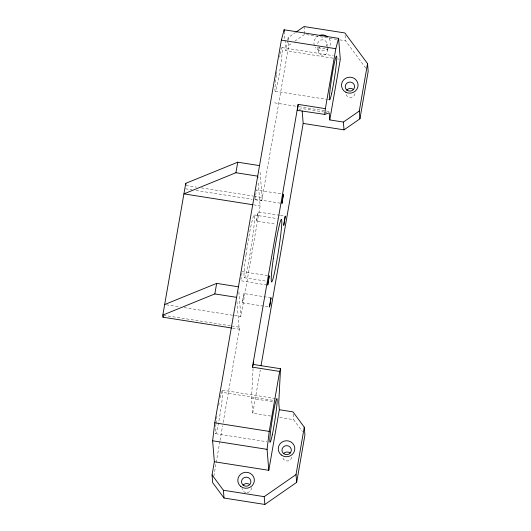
<?xml version="1.0" encoding="UTF-8"?>
<svg xmlns="http://www.w3.org/2000/svg" width="531" height="531" viewBox="0 0 531 531"><rect width="100%" height="100%" fill="white"/><g stroke="black" fill="none" stroke-linecap="round" stroke-linejoin="round"><path stroke-width="0.4" stroke-dasharray="2.65 1.99" d="M270.737 416.045L252.776 413.211L251.541 398.363L253.081 368.58M256.247 190.954L256.188 189.925L283.415 194.207M242.01 272.934L240.981 279.492M255.258 199.782L261.75 200.804L262.148 197.466L259.931 170.517M256.028 192.906L255.67 195.295M332.997 58.171L285.864 50.75L287.616 40.681M287.749 39.905L288.154 37.582L295.442 32.524M234.397 315.514L240.888 316.529L260.137 205.882L258.172 181.934M213.834 476.194L219.914 441.201M220.053 440.385L222.602 425.736M223.166 422.484L239.713 327.262L231.516 325.974M261.75 200.804L288.791 45.367L288.406 40.695M252.776 413.211L260.296 369.948M255.464 196.457L254.92 198.879M232.638 328.158L239.196 329.187L239.713 327.262M279.645 215.241L257.927 211.995L256.573 221.115L275.788 224.142M256.573 221.115L258.026 211.842M266.98 285.008L240.662 280.693M271.036 297.798L243.815 293.51L243.57 294.134L242.362 302.789L268.786 306.945M242.362 302.789L243.815 293.51M288.791 45.367L292.103 43.064M294.758 41.226L304.694 34.336L339.004 39.732M299.019 109.605L301.96 108.556L323.578 111.961M339.82 39.865L345.535 40.761L365.713 68.061M282.041 47.611L333.242 55.669M337.875 58.941L339.495 59.193M275.197 91.259L327.209 99.443M328.025 99.569L329.651 99.828M274.62 102.855L298.19 106.565M298.999 106.691L329.067 111.424M324.381 112.087L326.784 112.466M185.916 185.465L196.463 187.124M201.329 187.894L253.227 196.058M254.037 196.185L262.148 197.466M254.8 199.158L281.224 203.313M185.518 188.81L192.003 189.832M196.058 190.47L252.019 199.278M253.652 204.86L260.137 205.882M280.441 215.367L285.247 216.124M254.21 214.975L277.428 218.633M242.01 271.573L269.237 275.861M244.373 277.72L265.991 281.125M166.283 304.787L180.069 306.958M184.118 307.595L233.587 315.381M163.515 315.268L230.7 325.842M222.343 390.166L275.981 398.602M224.195 392.661L273.77 400.467M251.541 398.363L273.16 401.768M279.718 417.459L293.597 419.649L302.458 431.637M215.719 433.701L266.92 441.759M345.084 35.312L345.535 40.761M326.97 43.894L327.302 47.876M327.368 48.673L327.494 50.266M317.823 47.193L318.149 51.175M304.057 26.55L304.694 34.336M288.154 37.582L288.346 39.918M284.271 31.395L284.935 39.46M285.001 40.27L285.864 50.75M293.152 414.2L293.597 419.649M238.85 291.765L240.888 316.529M236.939 301.429L239.196 329.187M221.082 393.849A22.09 1.381 -81.1 0 1 222.111 399.71A22.09 1.381 -81.1 0 1 216.98 430.01A22.09 1.381 -81.1 0 1 215.958 424.156M216.031 423.472A22.09 1.381 -81.1 0 1 217.272 414.286M218.712 405.418A22.09 1.381 -81.1 0 1 219.13 403.122M220.212 397.633A22.09 1.381 -81.1 0 1 220.75 395.23M280.049 53.996A22.09 1.381 -81.1 0 1 281.729 56.93A22.09 1.381 -81.1 0 1 276.113 89.221A22.09 1.381 -81.1 0 1 276.385 75.07M276.498 74.28A22.09 1.381 -81.1 0 1 276.97 71.048M279.439 56.91A22.09 1.381 -81.1 0 1 279.751 55.39M355.066 93.688A4.693 4.533 -4.7 0 1 345.767 93.416M327.222 49.111A4.693 4.533 -4.7 0 1 324.839 54.806A4.693 4.533 -4.7 0 1 318.779 53.04A4.693 4.533 -4.7 0 1 320.1 47.04M251.402 487.611A4.693 4.533 -4.7 0 1 247.174 492.576M245.953 492.542A4.693 4.533 -4.7 0 1 242.056 488.52M291.811 457.264A4.693 4.533 -4.7 0 1 282.505 456.992M317.671 43.622A4.693 4.533 -4.7 0 1 323.678 40.004A4.693 4.533 -4.7 0 1 326.572 46.217M325.025 48.036A4.693 4.533 -4.7 0 1 318.474 47.007M329.127 38.531A8.284 8.005 -4.7 0 1 329.565 46.522M328.344 48.255A8.284 8.005 -4.7 0 1 315.241 47.339M314.312 45.46A8.284 8.005 -4.7 0 1 317.664 36.247M246.079 254.449L245.09 262.015A31.754 1.991 -81.1 0 0 246.039 273.525A31.754 1.991 -81.1 0 0 253.493 230.673A31.754 1.991 -81.1 0 0 252.544 219.164L251.349 224.148A31.754 1.991 -81.1 0 0 246.079 254.449"/><path stroke-width="0.8" d="M253.294 364.445L280.521 368.726L279.658 371.435L252.437 367.153L253.294 364.445L253.46 361.253M280.521 368.726L278.762 402.651L279.346 409.726L268.799 470.32L214.351 461.751L212.626 440.783L214.776 422.835L281.364 40.13L284.138 29.782L338.586 38.351L340.311 59.326L329.771 119.92L343.378 122.064L359.288 111.032L367.538 63.607L344.898 32.975L304.057 26.55L296.106 32.066M297.546 110.136L298.156 104.381L325.377 108.669L324.766 114.417L297.128 110.282M268.799 470.32L267.08 449.352L269.224 431.404L279.658 371.435M231.821 328.025L162.997 317.199L162.825 315.075L185.744 183.341L237.749 162.194L259.533 165.619M162.825 315.075L214.829 293.922L216.661 283.381L238.446 286.813M252.842 204.734L183.912 193.881L235.917 172.728L237.749 162.194M279.346 409.726L292.959 411.864L304.276 427.183L304.92 434.969L296.67 482.387L264.856 504.45L224.022 498.025L212.699 482.706L212.061 474.926L214.351 461.751M252.437 367.153L298.156 104.381M261.006 365.866L303.181 123.418L302.166 111.032M325.377 108.669L335.811 48.699L338.586 38.351M296.67 482.387L296.026 474.601L304.276 427.183M303.181 123.418L344.022 129.843L359.925 118.818L368.175 71.393L367.538 63.607M162.997 317.199L163.342 315.912M212.061 474.926L223.378 490.239L264.219 496.664L296.026 474.601M164.656 304.535L216.661 283.381M324.766 114.417L329.187 112.844L329.771 119.92M281.364 40.13L335.811 48.699M235.917 172.728L257.694 176.159L257.834 177.805M214.829 293.922L236.614 297.347M214.776 422.835L269.224 431.404M212.626 440.783L267.08 449.352M359.288 111.032L359.925 118.818M343.378 122.064L344.022 129.843M284.138 29.782L284.271 31.395M264.219 496.664L264.856 504.45M223.378 490.239L224.022 498.025M185.744 183.341L185.863 184.761M346.816 90.091A4.693 4.533 -4.7 0 1 353.427 89.447M243.112 485.195A4.693 4.533 -4.7 0 1 249.723 484.551M283.561 453.666A4.693 4.533 -4.7 0 1 290.172 453.023M319.616 35.338A8.284 8.005 -4.7 0 1 327.72 36.951M267.73 284.51L267.783 285.134L269.237 275.861L267.73 284.51M269.529 306.447L269.582 307.071L271.036 297.798L269.529 306.447M283.74 224.779L283.793 225.396L285.247 216.124L283.74 224.779M281.968 202.411L282.027 203.439L283.415 194.207L281.968 202.411M273.299 258.73L272.31 266.303A31.754 1.991 -81.1 0 0 273.259 277.813A31.754 1.991 -81.1 0 0 280.713 234.961A31.754 1.991 -81.1 0 0 279.771 223.458L278.576 228.43A31.754 1.991 -81.1 0 0 273.299 258.736M272.297 434.803A22.09 1.381 -81.1 0 0 277.102 399.073A22.09 1.381 -81.1 0 0 271.042 427.628A22.09 1.381 -81.1 0 0 272.297 434.803M331.643 93.443A22.09 1.381 -81.1 0 0 336.74 56.93A22.09 1.381 -81.1 0 0 330.833 83.639A22.09 1.381 -81.1 0 0 331.643 93.443M243.218 485.208A4.693 4.533 -4.7 0 0 250.838 482.42A4.693 4.533 -4.7 0 0 244.565 477.449A4.693 4.533 -4.7 0 0 243.218 485.208M346.922 90.104A4.693 4.533 -4.7 0 0 354.542 87.323A4.693 4.533 -4.7 0 0 348.276 82.351A4.693 4.533 -4.7 0 0 346.922 90.104M283.667 453.68A4.693 4.533 -4.7 0 0 291.287 450.892A4.693 4.533 -4.7 0 0 285.014 445.921A4.693 4.533 -4.7 0 0 283.667 453.68M281.264 454.954A8.284 8.005 -4.7 0 0 294.705 450.036A8.284 8.005 -4.7 0 0 283.647 441.261A8.284 8.005 -4.7 0 0 281.264 454.954M240.815 486.482A8.284 8.005 -4.7 0 0 254.256 481.564A8.284 8.005 -4.7 0 0 243.198 472.789A8.284 8.005 -4.7 0 0 240.815 486.482M345.933 92.281A8.284 8.005 -4.7 0 0 358.073 84.827A8.284 8.005 -4.7 0 0 345.382 78.422A8.284 8.005 -4.7 0 0 345.933 92.281"/></g></svg>
